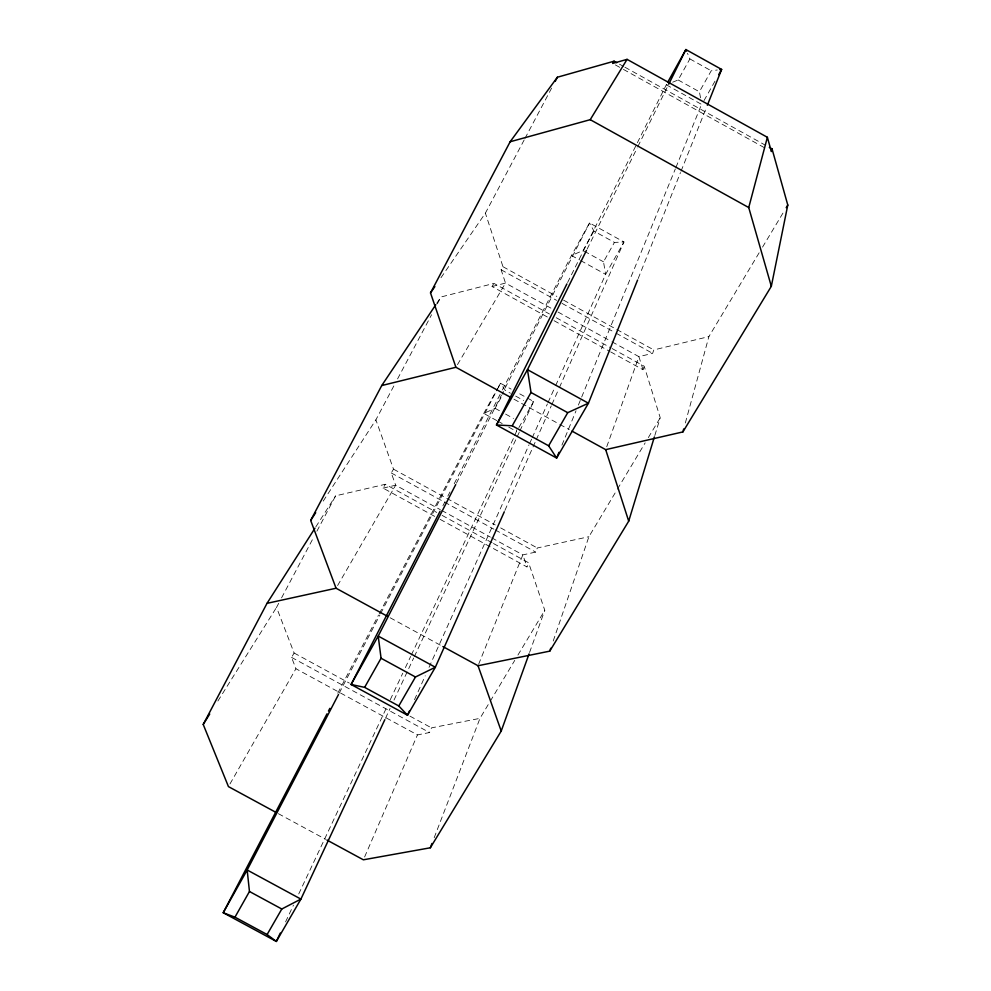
<?xml version="1.0" encoding="UTF-8"?>
<svg xmlns="http://www.w3.org/2000/svg" width="991" height="991" viewBox="0 0 991 991"><rect width="100%" height="100%" fill="white"/><g stroke="black" fill="none" stroke-linecap="round" stroke-linejoin="round"><path stroke-width="0.74" stroke-dasharray="4.96 3.72" d="M685.338 422.984L708.899 336.593L759.379 252.395M654.828 435.483L660.229 417.756L644.2 366.236L611.72 348.324M553.226 641.004L588.902 536.713L616.637 490.446M611.967 341.796L638.922 356.661L652.635 353.353L653.8 349.922L708.899 336.593M610.654 351.892L642.998 369.73L644.2 366.236M606.74 446.743L638.922 356.661L642.998 369.73M529.566 652.474L544.79 610.283L528.612 562.764L493.468 543.514M434.182 837.729L479.991 718.351L489.467 702.532M491.734 537.84L522.852 554.886L535.697 552.098L537.308 547.973L588.902 536.713M440.091 519.346L526.964 566.926L528.612 562.764M638.167 278.582L680.483 172.57M681.052 171.146L706.769 106.681M478.603 664.329L522.852 554.886L526.964 566.926M561.934 445.157L576.031 410.807M578.385 405.084L675.342 168.916M675.924 167.479L701.702 104.03M278.682 603.321L276.526 607.409L294.116 653.019L291.565 657.392L295.937 668.727L417.446 734.901L429.524 732.535L431.494 727.865L479.991 718.351M364.614 856.967L417.446 734.901M504.902 510.415L535.598 441.193M536.23 439.781L551.269 405.864M551.9 404.452L558.788 388.918M559.42 387.506L623.958 241.977L589.558 222.95L571.473 255.505L500.839 392.993M414.486 699.733L425.238 675.788M429.041 667.339L529.045 444.798M529.677 443.386L531.572 439.162M532.204 437.749L547.391 403.944M548.023 402.544L554.985 387.047M555.629 385.635L605.625 274.358L623.958 241.977L614.445 242.423L593.906 231.076L589.558 222.95L502.202 393.712M385.487 718.289L390.07 708.466M394.009 700.067L413.668 658.012M414.325 656.612L519.222 432.349M519.879 430.936L533.641 401.504L517.736 392.758M285.569 921.89L293.472 905.13M298.737 893.944L386.961 706.732M390.256 699.745L402.767 673.199M405.393 667.612L410.658 656.438M411.327 655.039L514.032 437.093M514.688 435.693L516.596 431.048M587.13 249.088L637.188 147.932M637.87 146.544L668.045 85.573M567.583 282.546L666.299 84.792L667.699 84.223M456.405 483.212L501.496 395.087M442.915 505.744L445.033 501.619M447.858 496.119L449.976 491.994M454.212 483.744L500.133 394.368M337.745 693.254L378.537 615.064M379.256 613.689L483.757 413.42L497.581 388.522M339.219 693.13L379.9 614.977M380.606 613.615L496.218 391.507M496.925 390.132L500.505 383.269L511.108 389.104M281.568 597.883L314.011 536.639M316.897 531.201L335.639 495.822L385.338 484.289L436.709 512.421M323.227 501.087L375.886 419.85L393.96 385.722M397.577 378.896L431.568 314.742M437.353 303.816L440.958 296.99L493.964 283.401L549.46 313.998M440.97 277.728L485.379 213.152L524.264 139.756M524.982 138.406L551.615 88.112M498.312 387.208L500.505 383.269L505.125 390.293L510.402 393.204M496.912 420.655L483.757 413.42L495.079 408.317L503.688 392.87M593.906 231.076L583.055 250.525L571.473 255.505L579.351 259.853M672.666 82.203L678.154 79.974L689.885 58.915L687.481 53.279M580.664 260.583L605.625 274.358L603.507 261.822L614.445 242.423M700.538 97.849L699.398 91.779L711.228 70.782L717.261 70.002M518.875 427.592L533.641 401.504L528.946 401.33M703.994 100.611L715.019 81.126M229.986 783.931L295.937 668.727M337.609 585.557L395.669 485.206L391.272 472.955L393.514 469.164L375.886 419.85M457.47 364.651L505.497 283.079L501.124 269.775L502.982 266.715L485.379 213.152M434.653 516.373L383.071 488.117L385.338 484.289M490.26 701.219L514.763 660.365M517.921 655.088L544.79 610.283M617.43 489.133L645.166 442.866M648.337 437.588L660.229 417.756M762.537 247.131L783.831 211.616M547.317 316.984L492.069 286.523L493.964 283.401M217.884 701.033L276.526 607.409M315.795 526.915L335.639 495.822M436.672 303.407L440.958 296.99M492.069 286.523L505.497 283.079L551.318 308.35M383.071 488.117L395.669 485.206L440.314 509.671M278.372 813.685L325.605 839.303M294.116 653.019L349.34 683.109M409.94 716.134L431.494 727.865M291.565 657.392L429.524 732.535M390.144 617.765L442.878 646.553M393.514 469.164L495.252 524.933M500.678 527.906L537.308 547.973M391.272 472.955L493.852 529.169M495.203 529.9L535.697 552.098M441.664 510.415L490.384 537.097M442.11 515.382L492.118 542.771M556.224 317.727L610.369 347.581M554.056 320.7L609.304 351.148M515.679 396.103L523.595 400.451M513.945 399.187L558.478 423.677M559.816 424.421L569.268 429.611M495.079 408.317L500.331 411.203M505.583 414.089L513.462 418.425M498.238 421.373L502.189 423.541M508.767 427.158L516.67 431.506M584.331 251.231L603.507 261.822M502.982 266.715L556.843 296.433M563.582 300.149L653.8 349.922M501.124 269.775L556.583 300.372M561.996 303.357L614.754 332.456M616.105 333.199L652.635 353.353M558.057 312.066L610.617 341.053M678.154 79.974L699.398 91.779M666.299 84.792L701.789 104.501M619.499 64.192L623.55 66.447M624.9 67.202L765.287 145.157M615.374 64.923L622.1 68.652M623.438 69.407L765.993 148.563M689.885 58.915L711.228 70.782M516.41 429.871L516.559 430.775"/><path stroke-width="1.49" d="M571.968 431.097L605.699 449.654L682.898 431.915L771.32 286.312L787.783 205.038L772.039 148.898L769.338 147.399M772.039 148.898L771.37 151.549L767.368 137.291L627.068 59.361L612.686 63.424L614.098 61.194L616.798 62.693M771.32 286.312L748.738 207.553L767.368 137.291M682.898 431.915L683.703 428.942M442.878 646.553L478.034 665.741L549.757 651.137L628.703 521.155L654.37 436.957M549.757 651.137L550.748 648.238M326.943 840.046L363.375 859.804L430.329 847.788L501.223 731.048L529.045 653.936M430.329 847.788L431.977 843.477M637.597 280.007L588.431 403.213L556.645 458.04L496.466 424.978L566.889 283.934M707.351 105.244L721.634 69.432L685.883 49.55L667.748 82.179M558.998 452.317L556.645 458.04L548.642 445.801L512.223 425.783L496.466 424.978L527.472 369.655L586.437 250.475M504.27 511.827L435.346 667.24L407.524 715.229L351.087 684.484L440.091 511.245M409.419 711.005L407.524 715.229L398.778 705.964L364.638 687.358L351.087 684.484L378.215 636.073L455.699 484.599M384.83 719.689L300.905 899.097L276.353 941.45L223.223 912.723L327.005 713.83M280.304 933.064L276.353 941.45L267.099 934.538L234.966 917.17L223.223 912.723L247.168 869.999L338.501 694.505M668.739 84.198L685.883 49.55L686.59 51.21M328.442 711.08L329.867 708.342M275.671 812.224L228.45 786.606L203.217 724.446L267.013 603.346L314.965 528.203M387.444 616.278L336.06 588.233L310.679 520.424L381.733 385.549L435.817 304.695M511.245 397.713L455.91 367.277L430.515 292.915L510.142 141.763L557.376 77.236L614.098 61.194M555.22 81.324L557.376 77.236M234.966 917.17L249.459 891.491L247.168 869.999L300.905 899.097L281.803 909.007L267.099 934.538M364.638 687.358L381.064 658.247L378.215 636.073L435.346 667.24L415.464 677.002L398.778 705.964M512.223 425.783L531.015 392.486L527.472 369.655L588.431 403.213L567.732 412.677L548.642 445.801M718.698 74.635L721.634 69.432L719.8 69.667M786.197 207.664L787.783 205.038M510.142 141.763L590.227 119.676L627.068 59.361M203.217 724.446L209.733 714.04M310.679 520.424L315.695 512.694M430.515 292.915L434.876 286.585M381.733 385.549L455.91 367.277M267.013 603.346L336.06 588.233M249.459 891.491L281.803 909.007M381.064 658.247L415.464 677.002M531.015 392.486L567.732 412.677M590.227 119.676L748.738 207.553M478.034 665.741L501.223 731.048M605.699 449.654L628.703 521.155"/></g></svg>
